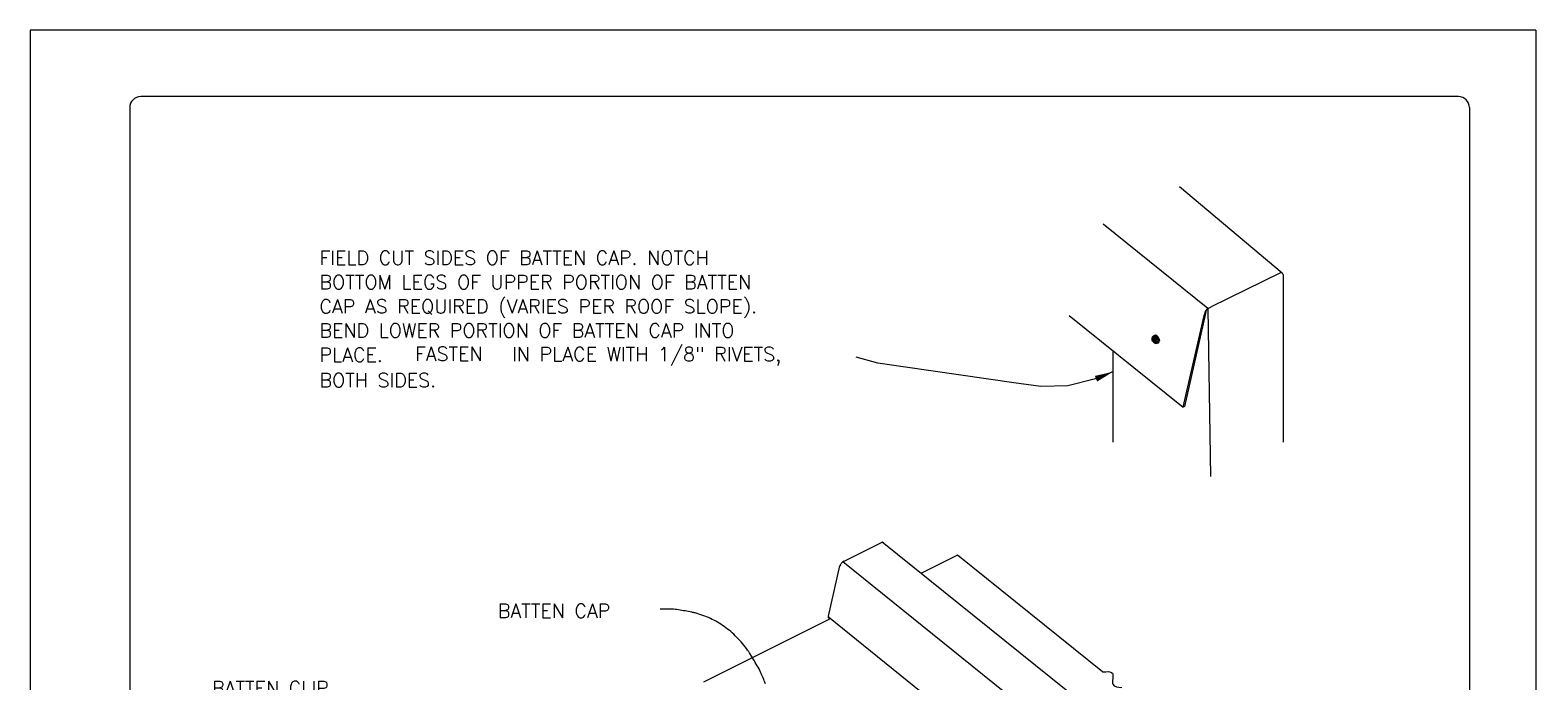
# Model space of a CAD drawing. Extents: x 128.4 to 136.9, y -14.5 to -3.5.
# Drawn here: x 128.38 to 136.88, y -7.21 to -3.53 of the extents above; entities that cross this region are included whole.
import ezdxf

# ---------------------------------------------------------------- set-up
doc = ezdxf.new("R2010")
doc.units = 0
doc.header["$LTSCALE"] = 0.5
doc.header["$MEASUREMENT"] = 0
for name, color, linetype in [('13-TEXT', 7, 'CONTINUOUS'), ('BORDER', 9, 'CONTINUOUS'), ('DIM', 4, 'CONTINUOUS'), ('DWG', 2, 'CONTINUOUS')]:
    doc.layers.add(name, color=color, linetype=linetype)
doc.styles.get("Standard").update_dxf_attribs({"font": 'romans.shx'})

msp = doc.modelspace()

# ---------------------------------------------------------------- linework, layer by layer
at = {"layer": '13-TEXT'}
msp.add_line((134.8995, -5.653), (134.8932, -5.6566), dxfattribs=at)
msp.add_arc((135.4452, -4.9082), 0.0114, 2.80954, 100.84357, dxfattribs=at)
at = {"layer": 'BORDER'}
for p, q in [((136.884, -3.527), (128.384, -3.527)), ((128.384, -3.527), (128.384, -14.527)), ((136.884, -3.527), (136.884, -14.527)), ((136.4465, -3.902), (129.009, -3.902)), ((128.9465, -3.9645), (128.9465, -14.0895)), ((136.509, -3.9645), (136.509, -14.0895))]:
    msp.add_line(p, q, dxfattribs=at)
for centre, start, end in [((129.009, -3.9645), 90, 180), ((136.4465, -3.9645), 0, 90)]:
    msp.add_arc(centre, 0.0625, start, end, dxfattribs=at)
at = {"layer": 'DIM', "color": 5}
for points in [[(134.3913, -5.4981), (134.2414, -5.5364), (134.09, -5.5399), (133.9366, -5.5178), (133.1695, -5.4084), (133.0472, -5.373)], [(134.496, -5.4569), (134.3913, -5.4981)]]:
    msp.add_lwpolyline(points, dxfattribs=at)
for points, format in [([(134.4964, -5.4565, 0, 0.0344, 0), (134.4008, -5.4956, 0.0344, 0.0344, 0)], "xyseb"), ([(132.5346, -7.2175, 0.016589), (132.5078, -7.1526, 0.028081), (132.4885, -7.1157, 0.003812), (132.445, -7.0439, 0.016715), (132.4344, -7.028, 0.020303), (132.4056, -6.9907, 0.019391), (132.3723, -6.9543, 0.022105), (132.339, -6.9233, 0.021573), (132.3022, -6.8947, 0.022662), (132.2641, -6.8701, 0.022635), (132.224, -6.8491, 0.021744), (132.1811, -6.8313, 0.022228), (132.1378, -6.8177, 0.019651), (132.1187, -6.8134, 0.005056), (132.0436, -6.8003, 0.032479), (132.0055, -6.7966, 0.01938), (131.9413, -6.797)], "xyb")]:
    msp.add_lwpolyline(points, format=format, dxfattribs=at)
at = {"layer": 'DWG'}
for p, q in [((135.4522, -4.8992), (134.8716, -4.4117)), ((135.0318, -5.0986), (134.4404, -4.6224)), ((135.4431, -4.897), (135.0507, -5.0896)), ((135.4566, -4.9076), (135.4566, -5.8528)), ((134.2502, -5.1376), (134.8932, -5.6566)), ((134.8932, -5.6566), (135.0129, -5.1301)), ((135.0192, -5.1274), (134.8995, -5.653)), ((135.032, -5.1002), (135.0464, -6.0468)), ((134.7177, -5.266), (134.7168, -5.2714)), ((134.7177, -5.266), (134.7168, -5.2714)), ((134.7177, -5.266), (134.7204, -5.2597)), ((134.7204, -5.2597), (134.7177, -5.266)), ((134.7177, -5.266), (134.7204, -5.2624)), ((134.7195, -5.2795), (134.7177, -5.266)), ((134.7204, -5.2624), (134.7231, -5.2552)), ((134.7231, -5.2552), (134.7204, -5.2597)), ((134.7204, -5.2597), (134.7204, -5.2624)), ((134.7204, -5.2624), (134.7249, -5.2615)), ((134.7204, -5.2624), (134.7249, -5.2615)), ((134.7204, -5.2714), (134.7204, -5.2624)), ((134.7231, -5.2552), (134.7348, -5.248)), ((134.7411, -5.2498), (134.7231, -5.2552)), ((134.7285, -5.2534), (134.7231, -5.2552)), ((134.7231, -5.2552), (134.7249, -5.2615)), ((134.7249, -5.2615), (134.7231, -5.2705)), ((134.7249, -5.2615), (134.7285, -5.2534)), ((134.7249, -5.2615), (134.7294, -5.2624)), ((134.7258, -5.2714), (134.7294, -5.2624)), ((134.7276, -5.2732), (134.7339, -5.266)), ((134.7411, -5.2498), (134.7285, -5.2534)), ((134.7294, -5.2624), (134.7348, -5.2552)), ((134.7339, -5.266), (134.7294, -5.2624)), ((134.7483, -5.2552), (134.7303, -5.2759)), ((134.7339, -5.266), (134.7411, -5.2597)), ((134.7375, -5.2714), (134.7339, -5.266)), ((134.7348, -5.248), (134.7411, -5.2498)), ((134.7348, -5.2552), (134.7411, -5.2597)), ((134.7375, -5.2714), (134.7465, -5.266)), ((134.7411, -5.2498), (134.7483, -5.2552)), ((134.7411, -5.2597), (134.7465, -5.266)), ((134.7465, -5.266), (134.7537, -5.2624)), ((134.7465, -5.266), (134.7501, -5.2741)), ((134.7537, -5.2624), (134.7483, -5.2552)), ((134.7573, -5.2714), (134.7537, -5.2624)), ((134.4954, -5.3371), (134.4954, -5.8528)), ((134.4981, -5.3389), (134.5026, -5.3425)), ((134.7168, -5.2714), (134.7186, -5.2759)), ((134.7168, -5.2714), (134.7177, -5.2777)), ((134.7204, -5.284), (134.7177, -5.2777)), ((134.7177, -5.2777), (134.7339, -5.2939)), ((134.7186, -5.2759), (134.7195, -5.2732)), ((134.7186, -5.2759), (134.7195, -5.2732)), ((134.7258, -5.2876), (134.7186, -5.2759)), ((134.7195, -5.2732), (134.7204, -5.2714)), ((134.7195, -5.2732), (134.724, -5.2795)), ((134.7195, -5.2795), (134.7204, -5.2822)), ((134.7204, -5.2822), (134.7195, -5.2795)), ((134.7312, -5.2795), (134.7195, -5.2795)), ((134.7231, -5.2705), (134.7204, -5.2714)), ((134.7204, -5.2714), (134.7276, -5.2876)), ((134.724, -5.2795), (134.7204, -5.2822)), ((134.7204, -5.2822), (134.7231, -5.2858)), ((134.7204, -5.284), (134.7204, -5.2822)), ((134.7204, -5.2822), (134.7204, -5.284)), ((134.7231, -5.2705), (134.7258, -5.2714)), ((134.724, -5.2795), (134.7231, -5.2705)), ((134.7258, -5.2714), (134.7231, -5.2705)), ((134.7231, -5.2858), (134.724, -5.2795)), ((134.7249, -5.2885), (134.7231, -5.2858)), ((134.7258, -5.2714), (134.724, -5.2795)), ((134.724, -5.2795), (134.7276, -5.2732)), ((134.7303, -5.2759), (134.724, -5.2795)), ((134.724, -5.2795), (134.7312, -5.2858)), ((134.7258, -5.2876), (134.724, -5.2795)), ((134.724, -5.2795), (134.7321, -5.2822)), ((134.724, -5.2795), (134.7303, -5.2876)), ((134.7294, -5.2921), (134.7249, -5.2885)), ((134.7303, -5.2759), (134.7258, -5.2714)), ((134.7312, -5.2858), (134.7258, -5.2876)), ((134.7276, -5.2876), (134.7258, -5.2876)), ((134.7258, -5.2876), (134.7294, -5.2921)), ((134.7303, -5.2876), (134.7258, -5.2876)), ((134.7339, -5.2939), (134.7294, -5.2921)), ((134.7294, -5.2921), (134.7348, -5.2939)), ((134.7312, -5.2795), (134.7303, -5.2759)), ((134.7303, -5.2876), (134.7312, -5.2858)), ((134.7375, -5.2921), (134.7303, -5.2876)), ((134.7402, -5.2768), (134.7312, -5.2795)), ((134.7321, -5.2822), (134.7312, -5.2795)), ((134.7312, -5.2858), (134.7321, -5.2822)), ((134.7312, -5.2858), (134.7402, -5.2885)), ((134.7321, -5.2822), (134.7411, -5.2831)), ((134.7375, -5.2921), (134.7339, -5.2939)), ((134.7411, -5.2957), (134.7339, -5.2939)), ((134.7339, -5.2939), (134.7411, -5.2957)), ((134.7348, -5.2939), (134.7411, -5.2957)), ((134.7402, -5.2768), (134.7375, -5.2714)), ((134.7402, -5.2885), (134.7375, -5.2921)), ((134.7465, -5.2939), (134.7375, -5.2921)), ((134.7501, -5.2741), (134.7402, -5.2768)), ((134.7411, -5.2831), (134.7402, -5.2768)), ((134.7402, -5.2885), (134.7411, -5.2831)), ((134.7402, -5.2885), (134.7411, -5.2831)), ((134.7501, -5.2894), (134.7402, -5.2885)), ((134.7411, -5.2831), (134.751, -5.2822)), ((134.7411, -5.2957), (134.7573, -5.2876)), ((134.7411, -5.2957), (134.7537, -5.2921)), ((134.7573, -5.2876), (134.7465, -5.2939)), ((134.7501, -5.2741), (134.7573, -5.2714)), ((134.751, -5.2822), (134.7501, -5.2741)), ((134.751, -5.2822), (134.7501, -5.2741)), ((134.751, -5.2822), (134.7501, -5.2894)), ((134.7591, -5.2795), (134.751, -5.2822)), ((134.7537, -5.2921), (134.7573, -5.2876)), ((134.7573, -5.2714), (134.7591, -5.2795)), ((134.7573, -5.2876), (134.7591, -5.2795)), ((134.8995, -5.653), (134.8959, -5.6494)), ((132.9716, -6.5287), (133.1894, -6.4198)), ((133.1894, -6.4198), (133.1939, -6.418)), ((133.1939, -6.418), (133.1894, -6.4198)), ((133.1939, -6.418), (133.1984, -6.418)), ((135.1784, -8.0137), (133.1939, -6.418)), ((133.1984, -6.418), (133.2011, -6.4198)), ((133.2011, -6.4198), (133.2011, -6.4198)), ((132.9581, -6.5458), (132.9617, -6.5395)), ((132.9662, -6.5341), (132.9617, -6.5395)), ((132.9716, -6.5287), (132.9662, -6.5341)), ((132.977, -6.526), (132.9716, -6.5287)), ((134.9489, -8.1226), (132.9716, -6.5287)), ((133.6187, -6.4909), (133.4162, -6.5926)), ((134.4382, -7.1512), (133.6187, -6.4909)), ((132.8915, -6.8356), (132.9554, -6.5512)), ((132.9581, -6.5458), (132.9554, -6.5512)), ((132.1863, -7.2068), (132.8978, -6.8509)), ((132.8906, -6.841), (132.8915, -6.8356)), ((132.8906, -6.841), (132.8951, -6.841)), ((134.6384, -8.2531), (132.8906, -6.841)), ((132.8915, -6.8446), (132.8906, -6.841)), ((132.8942, -6.8473), (132.8915, -6.8446)), ((132.8915, -6.8446), (132.8942, -6.8473)), ((132.8951, -6.841), (132.8969, -6.8419))]:
    msp.add_line(p, q, dxfattribs=at)
msp.add_arc((135.0474, -5.1311), 0.0345, 116.43697, 178.32991, dxfattribs=at)
for points in [[(135.0192, -5.1274), (135.0262, -5.1064), (135.0507, -5.0896)], [(134.4382, -7.1512), (134.4933, -7.1581), (134.4966, -7.2208), (134.5466, -7.2388)]]:
    msp.add_spline(points, degree=3, dxfattribs=at)

# ---------------------------------------------------------------- texts
at = {"layer": 'DIM'}
for s, p in [('FIELD CUT SIDES OF BATTEN CAP. NOTCH', (130.0176, -4.8529)), ('BOTTOM LEGS OF UPPER PORTION OF BATTEN', (130.0176, -4.9895)), ('CAP AS REQUIRED (VARIES PER ROOF SLOPE).', (130.0176, -5.1261)), ('BEND LOWER PORTION OF BATTEN CAP INTO', (130.0176, -5.2627)), ('PLACE. ', (130.0176, -5.3993)), (' FASTEN', (130.5028, -5.3948)), ('IN PLACE WITH 1/8" RIVETS,', (131.1047, -5.3965)), ('BOTH SIDES.', (130.0176, -5.5423)), ('BATTEN CAP', (131.0245, -6.8446)), ('BATTEN CLIP', (129.4115, -7.2812))]:
    msp.add_text(s, height=0.07875, dxfattribs=at).set_placement(p)

doc.saveas('drawing.dxf')
